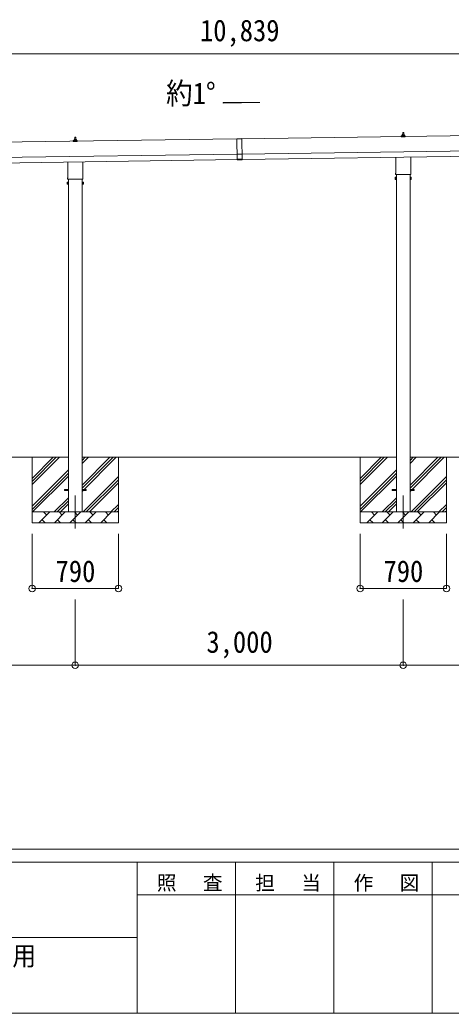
# Model space of a CAD drawing. Units: millimetres at full size, sheet at 1:60. Extents: x -16864 to 16864, y -11640 to 11640.
# Drawn here: x 4329 to 8275, y -11640 to -2563 of the extents above; entities that cross this region are included whole.
import ezdxf
from ezdxf.enums import TextEntityAlignment as Align

# ---------------------------------------------------------------- set-up
doc = ezdxf.new("R2010")
doc.units = ezdxf.units.MM
doc.header["$LTSCALE"] = 60
doc.header["$PDMODE"] = 32
doc.header["$PDSIZE"] = 60
doc.linetypes.add('CHAIN1', pattern=[8, 5, -1, 1, -1])
for name, color, linetype, lineweight in [('0-1_Defpoints', 7, 'CHAIN1', 9), ('0-2_TEXT1', 4, 'Continuous', 9), ('0-3_SHAPE', 7, 'Continuous', 9), ('0-7_PARTS2', 7, 'Continuous', 9), ('0-8_TABLE1', 6, 'Continuous', 9), ('F-0', 7, 'Continuous', 9)]:
    doc.layers.add(name, color=color, linetype=linetype, lineweight=lineweight)
doc.styles.add('ＭＳ ゴシック', font='')
doc.styles.get('ＭＳ ゴシック').set_extended_font_data('MS Gothic')

msp = doc.modelspace()

# ---------------------------------------------------------------- linework, layer by layer
at = {"layer": '0-1_Defpoints'}
for p, q in [((4836.29, -6909.99), (4836.29, -7258.99)), ((7836.29, -6909.99), (7836.29, -7258.99))]:
    msp.add_line(p, q, dxfattribs=at)
at = {"layer": '0-2_TEXT1'}
for p, q in [((6524.2, -3319.16), (6188.2, -3323.96)), ((11723.99, -3572.33), (6359.04, -3648.97)), ((7818.35, -3630.52), (7818.35, -3622.8)), ((7854.85, -3630.52), (7818.35, -3630.52)), ((7818.73, -3622.02), (7854.47, -3622.02)), ((7819.11, -3621.83), (7825.83, -3620.2)), ((7826.22, -3620.02), (7846.98, -3620.02)), ((7826.6, -3619.23), (7826.6, -3615.02)), ((7827.6, -3615.02), (7845.6, -3615.02)), ((7830.6, -3615.02), (7831.33, -3591.49)), ((7832.33, -3590.52), (7840.87, -3590.52)), ((7841.87, -3591.49), (7842.6, -3615.02)), ((7846.6, -3619.23), (7846.6, -3615.02)), ((7854.08, -3621.83), (7847.36, -3620.2)), ((7854.85, -3630.52), (7854.85, -3622.8)), ((6314.04, -3649.61), (949.09, -3726.26)), ((4818.35, -3673.37), (4818.35, -3665.66)), ((4854.85, -3673.37), (4818.35, -3673.37)), ((4818.73, -3664.87), (4854.47, -3664.87)), ((4819.11, -3664.69), (4825.83, -3663.06)), ((4826.22, -3662.87), (4846.98, -3662.87)), ((4826.6, -3662.09), (4826.6, -3657.87)), ((4827.6, -3657.87), (4845.6, -3657.87)), ((4830.6, -3657.87), (4831.33, -3634.35)), ((4832.33, -3633.37), (4840.87, -3633.37)), ((4841.87, -3634.35), (4842.6, -3657.87)), ((4846.6, -3662.09), (4846.6, -3657.87)), ((4854.08, -3664.69), (4847.36, -3663.06)), ((4854.85, -3673.37), (4854.85, -3665.66)), ((6314.03, -3648.61), (6359.02, -3647.97)), ((6314.03, -3648.61), (6316.78, -3841.1)), ((6359.04, -3648.97), (6314.04, -3649.61)), ((6359.02, -3647.97), (6361.77, -3840.45)), ((6361.04, -3788.96), (11725.99, -3712.32)), ((951.09, -3866.24), (6316.04, -3789.6)), ((6361.05, -3789.96), (6316.06, -3790.6)), ((6361.75, -3838.95), (11726.7, -3762.31)), ((951.8, -3916.24), (6316.76, -3839.6)), ((4767.99, -4007.36), (4767.99, -3861.72)), ((4904.59, -3859.77), (4904.59, -4007.36)), ((6361.7, -3835.45), (6316.71, -3836.1)), ((6361.77, -3840.45), (6316.78, -3841.1)), ((7767.99, -3964.5), (7767.99, -3818.86)), ((7904.59, -3816.91), (7904.59, -3964.5)), ((7766.29, -3973.28), (7766.29, -3967.78)), ((7904.23, -3976.78), (7768.36, -3976.78)), ((7773.79, -3976.78), (7773.79, -7059.99)), ((7898.79, -7059.99), (7898.79, -3976.78)), ((7906.29, -3967.78), (7906.29, -3973.28)), ((4762.29, -4045.63), (4763.05, -4044.32)), ((4762.29, -4045.63), (4762.29, -4062.63)), ((4762.29, -4062.63), (4763.05, -4063.95)), ((4769.29, -4049.23), (4763.05, -4049.23)), ((4769.29, -4059.04), (4763.05, -4059.04)), ((4769.29, -4063.95), (4763.05, -4063.95)), ((4766.29, -4016.13), (4766.29, -4010.63)), ((4904.23, -4019.63), (4768.36, -4019.63)), ((4771.79, -4063.33), (4769.29, -4063.33)), ((4773.79, -4019.63), (4773.79, -7059.99)), ((4898.79, -7059.99), (4898.79, -4019.63)), ((4900.79, -4063.33), (4903.29, -4063.33)), ((4903.29, -4049.23), (4909.53, -4049.23)), ((4903.29, -4059.04), (4909.53, -4059.04)), ((4903.29, -4063.95), (4909.53, -4063.95)), ((4906.29, -4010.63), (4906.29, -4016.13)), ((4910.29, -4045.63), (4909.53, -4044.32)), ((4910.29, -4062.63), (4909.53, -4063.95)), ((4910.29, -4045.63), (4910.29, -4062.63)), ((7762.29, -4002.78), (7763.05, -4001.46)), ((7762.29, -4002.78), (7762.29, -4019.78)), ((7762.29, -4019.78), (7763.05, -4021.09)), ((7769.29, -4006.37), (7763.05, -4006.37)), ((7769.29, -4016.18), (7763.05, -4016.18)), ((7769.29, -4021.09), (7763.05, -4021.09)), ((7771.79, -4020.48), (7769.29, -4020.48)), ((7900.79, -4020.48), (7903.29, -4020.48)), ((7903.29, -4006.37), (7909.53, -4006.37)), ((7903.29, -4016.18), (7909.53, -4016.18)), ((7903.29, -4021.09), (7909.53, -4021.09)), ((7910.29, -4002.78), (7909.53, -4001.46)), ((7910.29, -4019.78), (7909.53, -4021.09)), ((7910.29, -4002.78), (7910.29, -4019.78)), ((4736.29, -6855.49), (4773.79, -6855.49)), ((4736.29, -6864.49), (4736.29, -6855.49)), ((4736.29, -6855.49), (4773.79, -6855.49)), ((4736.29, -6864.49), (4736.29, -6855.49)), ((4736.29, -6864.49), (4773.79, -6864.49)), ((4736.29, -6864.49), (4773.79, -6864.49)), ((4898.79, -6855.49), (4936.29, -6855.49)), ((4898.79, -6855.49), (4936.29, -6855.49)), ((4898.79, -6864.49), (4936.29, -6864.49)), ((4898.79, -6864.49), (4936.29, -6864.49)), ((4936.29, -6864.49), (4936.29, -6855.49)), ((4936.29, -6864.49), (4936.29, -6855.49)), ((7736.29, -6855.49), (7773.79, -6855.49)), ((7736.29, -6864.49), (7736.29, -6855.49)), ((7736.29, -6855.49), (7773.79, -6855.49)), ((7736.29, -6864.49), (7736.29, -6855.49)), ((7736.29, -6864.49), (7773.79, -6864.49)), ((7736.29, -6864.49), (7773.79, -6864.49)), ((7898.79, -6855.49), (7936.29, -6855.49)), ((7898.79, -6855.49), (7936.29, -6855.49)), ((7898.79, -6864.49), (7936.29, -6864.49)), ((7898.79, -6864.49), (7936.29, -6864.49)), ((7936.29, -6864.49), (7936.29, -6855.49)), ((7936.29, -6864.49), (7936.29, -6855.49))]:
    msp.add_line(p, q, dxfattribs=at)
for points in [[(4769.29, -4063.95), (4769.29, -4044.32), (4763.05, -4044.32)], [(4769.29, -4063.33), (4769.29, -4044.93), (4771.79, -4044.93)], [(4903.29, -4063.33), (4903.29, -4044.93), (4900.79, -4044.93)], [(4903.29, -4063.95), (4903.29, -4044.32), (4909.53, -4044.32)], [(7769.29, -4021.09), (7769.29, -4001.46), (7763.05, -4001.46)], [(7769.29, -4020.48), (7769.29, -4002.08), (7771.79, -4002.08)], [(7903.29, -4020.48), (7903.29, -4002.08), (7900.79, -4002.08)], [(7903.29, -4021.09), (7903.29, -4001.46), (7909.53, -4001.46)]]:
    msp.add_lwpolyline(points, dxfattribs=at)
for points in [[(4771.79, -4064.63), (4771.79, -4043.63), (4773.79, -4043.63), (4773.79, -4064.63)], [(4900.79, -4064.63), (4900.79, -4043.63), (4898.79, -4043.63), (4898.79, -4064.63)], [(7771.79, -4021.78), (7771.79, -4000.78), (7773.79, -4000.78), (7773.79, -4021.78)], [(7900.79, -4021.78), (7900.79, -4000.78), (7898.79, -4000.78), (7898.79, -4021.78)]]:
    msp.add_lwpolyline(points, close=True, dxfattribs=at)
for centre, radius, start, end in [((7819.35, -3622.8), 1, 103.62699, 180), ((7825.6, -3619.23), 1, 283.62699, 0), ((7830.68, -3615.65), 4.13, 90, 171.17633), ((7827.6, -3616.02), 1, 90, 180), ((7832.33, -3591.52), 1, 90, 178.60509), ((7839.93, -3615.02), 4.83, 133.60282, 180), ((7833.27, -3615.02), 4.83, 0, 46.39718), ((7840.87, -3591.52), 1, 1.39491, 90), ((7842.51, -3615.65), 4.13, 8.82367, 90), ((7845.6, -3616.02), 1, 0, 90), ((7847.6, -3619.23), 1, 180, 256.37301), ((7853.85, -3622.8), 1, 0, 76.37301), ((4819.35, -3665.66), 1, 103.62699, 180), ((4825.6, -3662.09), 1, 283.62699, 0), ((4830.68, -3658.51), 4.13, 90, 171.17633), ((4827.6, -3658.87), 1, 90, 180), ((4832.33, -3634.37), 1, 90, 178.60509), ((4839.93, -3657.87), 4.83, 133.60282, 180), ((4833.27, -3657.87), 4.83, 0, 46.39718), ((4840.87, -3634.37), 1, 1.39491, 90), ((4842.51, -3658.51), 4.13, 8.82367, 90), ((4845.6, -3658.87), 1, 0, 90), ((4847.6, -3662.09), 1, 180, 256.37301), ((4853.85, -3665.66), 1, 0, 76.37301), ((7770.29, -3967.78), 4, 125.09963, 180), ((7770.29, -3973.28), 4, 180, 194.47751), ((7770.29, -3973.28), 4, 194.47751, 241.04498), ((7902.29, -3973.28), 4, 298.95502, 345.52249), ((7902.29, -3967.78), 4, 0, 54.90037), ((7902.29, -3973.28), 4, 345.52249, 0), ((4778.53, -4054.13), 16.24, 162.41205, 197.58795), ((4766.64, -4046.77), 4.34, 145.61575, 214.38425), ((4766.64, -4061.49), 4.34, 145.61575, 214.38425), ((4770.29, -4010.63), 4, 125.09963, 180), ((4770.29, -4016.13), 4, 180, 194.47751), ((4770.29, -4016.13), 4, 194.47751, 241.04498), ((4902.29, -4016.13), 4, 298.95502, 345.52249), ((4902.29, -4010.63), 4, 0, 54.90037), ((4902.29, -4016.13), 4, 345.52249, 0), ((4894.05, -4054.13), 16.24, 342.41205, 17.58795), ((4905.95, -4046.77), 4.34, 325.61575, 34.38425), ((4905.95, -4061.49), 4.34, 325.61575, 34.38425), ((7778.53, -4011.28), 16.24, 162.41205, 197.58795), ((7766.64, -4003.92), 4.34, 145.61575, 214.38425), ((7766.64, -4018.64), 4.34, 145.61575, 214.38425), ((7894.05, -4011.28), 16.24, 342.41205, 17.58795), ((7905.95, -4003.92), 4.34, 325.61575, 34.38425), ((7905.95, -4018.64), 4.34, 325.61575, 34.38425)]:
    msp.add_arc(centre, radius, start, end, dxfattribs=at)
at = {"layer": '0-3_SHAPE'}
for p, q in [((4773.79, -6559.99), (1898.79, -6559.99)), ((4441.29, -6559.99), (4441.29, -7159.99)), ((4441.29, -6753.47), (4634.77, -6559.99)), ((4441.29, -6781.76), (4663.06, -6559.99)), ((4441.29, -6810.04), (4691.34, -6559.99)), ((7773.79, -6559.99), (4898.79, -6559.99)), ((4898.79, -6588.81), (4927.62, -6559.99)), ((4898.79, -6617.1), (4955.9, -6559.99)), ((4898.79, -6871.66), (5210.46, -6559.99)), ((4898.79, -6815.09), (5153.89, -6559.99)), ((4898.79, -6843.37), (5182.18, -6559.99)), ((5231.29, -6559.99), (5231.29, -7159.99)), ((7441.29, -6559.99), (7441.29, -7159.99)), ((7441.29, -6753.47), (7634.77, -6559.99)), ((7441.29, -6781.76), (7663.06, -6559.99)), ((7441.29, -6810.04), (7691.34, -6559.99)), ((10773.79, -6559.99), (7898.79, -6559.99)), ((7898.79, -6588.81), (7927.62, -6559.99)), ((7898.79, -6617.1), (7955.9, -6559.99)), ((7898.79, -6871.66), (8210.46, -6559.99)), ((7898.79, -6815.09), (8153.89, -6559.99)), ((7898.79, -6843.37), (8182.18, -6559.99)), ((8231.29, -6559.99), (8231.29, -7159.99)), ((4441.29, -7008.03), (4773.79, -6675.53)), ((4441.29, -7036.31), (4773.79, -6703.81)), ((7441.29, -7008.03), (7773.79, -6675.53)), ((7441.29, -7036.31), (7773.79, -6703.81)), ((4445.9, -7059.99), (4773.79, -6732.1)), ((4908.45, -7059.99), (5231.29, -6737.15)), ((4936.73, -7059.99), (5231.29, -6765.43)), ((4965.02, -7059.99), (5231.29, -6793.72)), ((7445.9, -7059.99), (7773.79, -6732.1)), ((7908.45, -7059.99), (8231.29, -6737.15)), ((7936.73, -7059.99), (8231.29, -6765.43)), ((7965.02, -7059.99), (8231.29, -6793.72)), ((4643.89, -7059.99), (4773.79, -6930.09)), ((4672.18, -7059.99), (4773.79, -6958.37)), ((4700.46, -7059.99), (4773.79, -6986.66)), ((7643.89, -7059.99), (7773.79, -6930.09)), ((7672.18, -7059.99), (7773.79, -6958.37)), ((7700.46, -7059.99), (7773.79, -6986.66)), ((4441.29, -7059.99), (5231.29, -7059.99)), ((4503.45, -7159.99), (4603.45, -7059.99)), ((4574.9, -7088.54), (4546.34, -7059.99)), ((4644.87, -7159.99), (4744.87, -7059.99)), ((4716.32, -7088.54), (4687.76, -7059.99)), ((4786.29, -7159.99), (4886.29, -7059.99)), ((4857.74, -7088.54), (4829.19, -7059.99)), ((4927.71, -7159.99), (5027.71, -7059.99)), ((4999.16, -7088.54), (4970.61, -7059.99)), ((5069.14, -7159.99), (5169.14, -7059.99)), ((5140.58, -7088.54), (5112.03, -7059.99)), ((5163.01, -7059.99), (5231.29, -6991.71)), ((5191.29, -7059.99), (5231.29, -7019.99)), ((5219.58, -7059.99), (5231.29, -7048.27)), ((7441.29, -7059.99), (8231.29, -7059.99)), ((7503.45, -7159.99), (7603.45, -7059.99)), ((7574.9, -7088.54), (7546.34, -7059.99)), ((7644.87, -7159.99), (7744.87, -7059.99)), ((7716.32, -7088.54), (7687.76, -7059.99)), ((7786.29, -7159.99), (7886.29, -7059.99)), ((7857.74, -7088.54), (7829.19, -7059.99)), ((7927.71, -7159.99), (8027.71, -7059.99)), ((7999.16, -7088.54), (7970.61, -7059.99)), ((8069.14, -7159.99), (8169.14, -7059.99)), ((8140.58, -7088.54), (8112.03, -7059.99)), ((8163.01, -7059.99), (8231.29, -6991.71)), ((8191.29, -7059.99), (8231.29, -7019.99)), ((8219.58, -7059.99), (8231.29, -7048.27)), ((5231.29, -7159.99), (4441.29, -7159.99)), ((4532, -7131.44), (4560.56, -7159.99)), ((4673.42, -7131.44), (4701.98, -7159.99)), ((4814.85, -7131.44), (4843.4, -7159.99)), ((4956.27, -7131.44), (4984.82, -7159.99)), ((5097.69, -7131.44), (5126.24, -7159.99)), ((8231.29, -7159.99), (7441.29, -7159.99)), ((7532, -7131.44), (7560.56, -7159.99)), ((7673.42, -7131.44), (7701.98, -7159.99)), ((7814.85, -7131.44), (7843.4, -7159.99)), ((7956.27, -7131.44), (7984.82, -7159.99)), ((8097.69, -7131.44), (8126.24, -7159.99))]:
    msp.add_line(p, q, dxfattribs=at)
at = {"layer": '0-7_PARTS2', "color": 4}
for p, q in [((6188.2, -3323.96), (6188.2, -3319.16)), ((6188.2, -3319.16), (6524.2, -3319.16))]:
    msp.add_line(p, q, dxfattribs=at)
at = {"layer": '0-8_TABLE1'}
for p, q in [((11757, -2872.35), (918.08, -2872.35)), ((4441.29, -7758.99), (4441.29, -7258.99)), ((5231.29, -7758.99), (5231.29, -7258.99)), ((7441.29, -7758.99), (7441.29, -7258.99)), ((8231.29, -7758.99), (8231.29, -7258.99)), ((4441.29, -7758.99), (5231.29, -7758.99)), ((7441.29, -7758.99), (8231.29, -7758.99)), ((4836.29, -8460.99), (4836.29, -7860.99)), ((7836.29, -8460.99), (7836.29, -7860.99)), ((4836.29, -8460.99), (1836.29, -8460.99)), ((7836.29, -8460.99), (4836.29, -8460.99)), ((10836.29, -8460.99), (7836.29, -8460.99))]:
    msp.add_line(p, q, dxfattribs=at)
for p in [(4441.29, -7758.99), (5231.29, -7758.99), (7441.29, -7758.99), (8231.29, -7758.99), (4836.29, -8460.99), (7836.29, -8460.99)]:
    msp.add_point(p, dxfattribs=at)
at = {"layer": 'F-0', "color": 5, "lineweight": 5}
for p, q in [((-16864.12, -10140), (16015.88, -10140)), ((-16864.12, -10260), (10682.37, -10260)), ((5402.37, -10260), (5402.37, -11640)), ((6302.37, -10260), (6302.37, -11640)), ((7202.37, -10260), (7202.37, -11640)), ((8102.36, -10260), (8102.36, -11640)), ((5402.37, -10560), (9002.37, -10560)), ((-6897.63, -10950), (5402.37, -10950)), ((-16864.12, -11640), (16015.88, -11640))]:
    msp.add_line(p, q, dxfattribs=at)

# ---------------------------------------------------------------- texts
at = {"layer": '0-7_PARTS2', "style": 'ＭＳ ゴシック', "width": 0.9}
msp.add_text('約1°', height=197.9, dxfattribs=at).set_placement((5667.11, -3391.71), align=Align.BOTTOM_LEFT)
at = {"layer": '0-8_TABLE1', "color": 7, "style": 'ＭＳ ゴシック', "width": 0.9}
for s, p in [('10,839', (5977.54, -2817.35)), ('790', (4656.29, -7758.99)), ('790', (7656.29, -7758.99)), ('3,000', (6036.29, -8405.99))]:
    msp.add_text(s, height=197.9, dxfattribs=at).set_placement(p, align=Align.BOTTOM_LEFT)
at = {"layer": 'F-0', "style": 'ＭＳ ゴシック', "width": 0.9}
msp.add_text('積雪50cm仕様\u3000たて(2)連棟\u30004台用', height=176, dxfattribs=at).set_placement((1022.37, -11256.91), align=Align.BOTTOM_LEFT)
at = {"layer": 'F-0', "char_height": 132, "attachment_point": 7, "style": 'ＭＳ ゴシック'}
for s, insert in [('\\T1.17;照\u3000査', (5582.37, -10530)), ('\\T1.17;担\u3000当', (6482.37, -10530)), ('\\T1.17;作\u3000図', (7382.37, -10530))]:
    msp.add_mtext(s, dxfattribs=dict(at, insert=insert))

doc.saveas('drawing.dxf')
